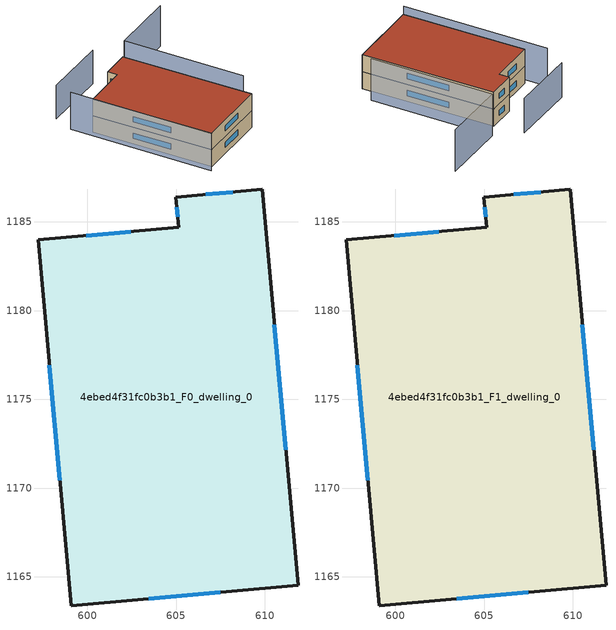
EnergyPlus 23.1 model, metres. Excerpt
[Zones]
4ebed4f31fc0b3b1_F0_dwelling_0
 floor ground (EU_floor_Construction): 609.85,1186.83 611.86,1164.53 599.07,1163.38 597.21,1183.98 605.14,1184.7 604.99,1186.39 z0
 wall outside (EU_wall_Construction): 597.21,1183.98 599.07,1163.38 611.86,1164.53 609.85,1186.83 604.99,1186.39 605.14,1184.7 597.21,1183.98 z0:3
 window (EU_Window_Construction): 597.85,1176.93 598.44,1170.43 / 602.43,1184.45 599.93,1184.23 / 605.04,1185.81 605.09,1185.27 / 608.18,1186.67 606.65,1186.54 / 611.17,1172.16 610.54,1179.19 / 603.45,1163.77 607.48,1164.13 z1.03:1.97
4ebed4f31fc0b3b1_F1_dwelling_0
 floor to 4ebed4f31fc0b3b1_F0_dwelling_0 (EU_floor_Construction): 609.85,1186.83 611.86,1164.53 599.07,1163.38 597.21,1183.98 605.14,1184.7 604.99,1186.39 z3
 wall outside (EU_wall_Construction): 597.21,1183.98 599.07,1163.38 611.86,1164.53 609.85,1186.83 604.99,1186.39 605.14,1184.7 597.21,1183.98 z3:6
 window (EU_Window_Construction): 597.85,1176.93 598.44,1170.43 / 602.43,1184.45 599.93,1184.23 / 605.04,1185.81 605.09,1185.27 / 608.18,1186.67 606.65,1186.54 / 611.17,1172.16 610.54,1179.19 / 603.45,1163.77 607.48,1164.13 z4.03:4.97
 roof outside (EU_roof_Construction): 611.86,1164.53 609.85,1186.83 604.99,1186.39 605.14,1184.7 597.21,1183.98 599.07,1163.38 z6
shading: 596.07,1187.23 597.98,1162.75 z0:6.7; 613.82,1167.41 612.15,1188.03 / 612.15,1188.03 623.47,1188.94 z0:7.3; 608.83,1191.62 597.38,1190.73 z0:6.1
[Building]
EU S2 Campaign: North Axis=0; Terrain=City; Solar Distribution=FullExterior
[Site:Location]
Cape.Town.Intl.AP: Latitude=-33.965; Longitude=18.602; Time Zone=2; Elevation=46
[SizingPeriod:WeatherFileDays]
AnnualSizingPeriod: Begin Month=1; Begin Day of Month=1; End Month=12; End Day of Month=31; Day of Week for Start Day=Monday; Use Weather File Daylight Saving Period=No; Use Weather File Rain and Snow Indicators=No
[MATERIAL]
EU_InternalMass_Material: Roughness=MediumRough; Thickness=0.1; Conductivity=1; Density=1800; Specific Heat=900; Thermal Absorptance=0.9; Solar Absorptance=0.7; Visible Absorptance=0.7
[MATERIAL:NOMASS] Roughness=MediumRough; Thermal Absorptance=0.9; Solar Absorptance=0.7; Visible Absorptance=0.7
Name | Thermal Resistance
EU_wall_NoMass | 0.493876
EU_roof_NoMass | 0.449382
EU_floor_NoMass | 1.25
[WINDOWMATERIAL:SIMPLEGLAZINGSYSTEM]
EU_Window_SimpleGlazing: UFactor=4.4; Solar Heat Gain Coefficient=0.85; Visible Transmittance=0.85
[CONSTRUCTION]
EU_wall_Construction: EU_wall_NoMass
EU_roof_Construction: EU_roof_NoMass
EU_floor_Construction: EU_floor_NoMass
EU_Window_Construction: EU_Window_SimpleGlazing
EU_InternalMass_Construction: EU_InternalMass_Material
[ZONE] Type=1; Multiplier=1; Ceiling Height=autocalculate; Volume=821.617; Floor Area=autocalculate; Part of Total Floor Area=Yes
4ebed4f31fc0b3b1_F0_dwelling_0; 4ebed4f31fc0b3b1_F1_dwelling_0
[INTERNALMASS] Construction=EU_InternalMass_Construction; Surface Area=273.872
Name | Zone or ZoneList
4ebed4f31fc0b3b1_F0_dwelling_0_EU_InternalMass | 4ebed4f31fc0b3b1_F0_dwelling_0
4ebed4f31fc0b3b1_F1_dwelling_0_EU_InternalMass | 4ebed4f31fc0b3b1_F1_dwelling_0
[OTHEREQUIPMENT] Fuel Type=Electricity; Design Level Calculation Method=Watts/Area; Power per Zone Floor Area=1; Fraction Latent=0; Fraction Radiant=0; Fraction Lost=0; Carbon Dioxide Generation Rate=0; EndUse Subcategory=EU_Step8_InternalGains
Name | Zone or ZoneList or Space or SpaceList | Schedule
EU_Step8_InternalGain_4ebed4f31fc0b3b1_F0_dwelling_0_f000 | 4ebed4f31fc0b3b1_F0_dwelling_0 | EU_Step8_GainSchedule_4ebed4f31fc0b3b1_F0_dwelling_0_f000
EU_Step8_InternalGain_4ebed4f31fc0b3b1_F1_dwelling_0_f000 | 4ebed4f31fc0b3b1_F1_dwelling_0 | EU_Step8_GainSchedule_4ebed4f31fc0b3b1_F1_dwelling_0_f000
[ZONEVENTILATION:DESIGNFLOWRATE] Schedule=EU_AlwaysOn; Design Flow Rate Calculation Method=AirChanges/Hour; Air Changes per Hour=0.64; Ventilation Type=Natural; Fan Pressure Rise=0; Fan Total Efficiency=1; Constant Term Coefficient=1; Temperature Term Coefficient=0; Velocity Term Coefficient=0; Velocity Squared Term Coefficient=0; Minimum Indoor Temperature=-100; Maximum Indoor Temperature=100; Delta Temperature=-100; Minimum Outdoor Temperature=-100; Maximum Outdoor Temperature=100; Maximum Wind Speed=40
Name | Zone or ZoneList or Space or SpaceList
EU_ConstantAir_4ebed4f31fc0b3b1_F0_dwelling_0 | 4ebed4f31fc0b3b1_F0_dwelling_0
EU_ConstantAir_4ebed4f31fc0b3b1_F1_dwelling_0 | 4ebed4f31fc0b3b1_F1_dwelling_0
[HVACTEMPLATE:THERMOSTAT] Constant Heating Setpoint=20; Constant Cooling Setpoint=50
EU_HeatOnly_4ebed4f31fc0b3b1_F0_dwelling_0; EU_HeatOnly_4ebed4f31fc0b3b1_F1_dwelling_0
[HVACTEMPLATE:ZONE:IDEALLOADSAIRSYSTEM] System Availability Schedule=EU_AlwaysOn; Maximum Heating Supply Air Temperature=50; Minimum Cooling Supply Air Temperature=13; Maximum Heating Supply Air Humidity Ratio=0.0156; Minimum Cooling Supply Air Humidity Ratio=0.0077; Heating Limit=NoLimit; Cooling Limit=NoLimit; Heating Availability Schedule=EU_AlwaysOn; Cooling Availability Schedule=EU_CoolingOff; Dehumidification Control Type=ConstantSensibleHeatRatio; Cooling Sensible Heat Ratio=0.7; Dehumidification Setpoint=60; Humidification Control Type=None; Humidification Setpoint=30; Outdoor Air Method=None; Outdoor Air Flow Rate per Person=0.00944; Outdoor Air Flow Rate per Zone Floor Area=0; Outdoor Air Flow Rate per Zone=0; Demand Controlled Ventilation Type=None; Outdoor Air Economizer Type=NoEconomizer; Heat Recovery Type=None; Sensible Heat Recovery Effectiveness=0.7; Latent Heat Recovery Effectiveness=0.65
Name | Template Thermostat
4ebed4f31fc0b3b1_F0_dwelling_0 | EU_HeatOnly_4ebed4f31fc0b3b1_F0_dwelling_0
4ebed4f31fc0b3b1_F1_dwelling_0 | EU_HeatOnly_4ebed4f31fc0b3b1_F1_dwelling_0
[SIZING:ZONE] Zone Cooling Design Supply Air Temperature Input Method=SupplyAirTemperature; Zone Cooling Design Supply Air Temperature=13; Zone Heating Design Supply Air Temperature Input Method=SupplyAirTemperature; Zone Heating Design Supply Air Temperature=50; Zone Cooling Design Supply Air Humidity Ratio=0.008; Zone Heating Design Supply Air Humidity Ratio=0.008; Cooling Design Air Flow Method=DesignDay; Cooling Design Air Flow Rate=0; Cooling Minimum Air Flow per Zone Floor Area=0.000762; Cooling Minimum Air Flow=0; Cooling Minimum Air Flow Fraction=0.2; Heating Design Air Flow Method=DesignDay; Heating Design Air Flow Rate=0; Heating Maximum Air Flow per Zone Floor Area=0.002032; Heating Maximum Air Flow=0.141576; Heating Maximum Air Flow Fraction=0.3; Account for Dedicated Outdoor Air System=No; Dedicated Outdoor Air System Control Strategy=NeutralSupplyAir; Dedicated Outdoor Air Low Setpoint Temperature for Design=autosize; Dedicated Outdoor Air High Setpoint Temperature for Design=autosize; Zone Load Sizing Method=Sensible Load Only No Latent Load; Zone Latent Cooling Design Supply Air Humidity Ratio Input Method=HumidityRatioDifference; Zone Cooling Design Supply Air Humidity Ratio Difference=0.005; Zone Latent Heating Design Supply Air Humidity Ratio Input Method=HumidityRatioDifference; Zone Humidification Design Supply Air Humidity Ratio Difference=0.005
4ebed4f31fc0b3b1_F0_dwelling_0; 4ebed4f31fc0b3b1_F1_dwelling_0
[SCHEDULE:CONSTANT]
Name | Hourly Value
EU_AlwaysOn | 1
EU_CoolingOff | 0
[SCHEDULE:FILE] Column Number=1; Rows to Skip at Top=0; Number of Hours of Data=8760; Column Separator=Comma; Interpolate to Timestep=No; Minutes per Item=60; Adjust Schedule for Daylight Savings=Yes
Name | File
EU_Step8_GainSchedule_4ebed4f31fc0b3b1_F0_dwelling_0_f000 | ../../schedules/4ebed4f31fc0b3b1/4ebed4f31fc0b3b1_F0_dwelling_0_f000_gain.csv
EU_Step8_GainSchedule_4ebed4f31fc0b3b1_F1_dwelling_0_f000 | ../../schedules/4ebed4f31fc0b3b1/4ebed4f31fc0b3b1_F1_dwelling_0_f000_gain.csv
